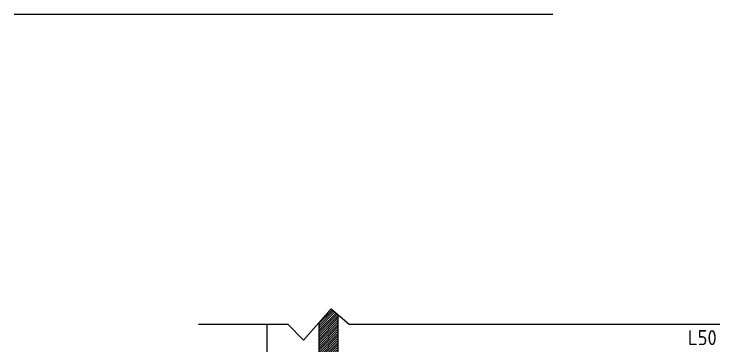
# Model space of a CAD drawing. Header units: millimetres. Extents: x 108 to 3316, y 96 to 2090.
# Drawn here: x 113 to 818, y 746 to 1078 of the extents above; entities that cross this region are included whole.
import ezdxf

# ---------------------------------------------------------------- set-up
doc = ezdxf.new("R2010")
doc.units = ezdxf.units.MM
for name, color, linetype in [('A-DETL-01', 1, 'Continuous'), ('DETL-TXT', 4, 'Continuous'), ('M-CMDUCT-LINE', 15, 'Continuous'), ('M-HVAC-CMDUCT', 150, 'Continuous')]:
    doc.layers.add(name, color=color, linetype=linetype)
doc.styles.add('AA-TXT', font='isocp.shx', dxfattribs={"bigfont": 'chineset.shx'})

msp = doc.modelspace()

# ---------------------------------------------------------------- hatches: boundary and pattern name
at = {"layer": 'M-CMDUCT-LINE'}
h = msp.add_hatch(dxfattribs=at)
h.set_pattern_fill('ANSI31', color=256, scale=0.5, style=0)
h.set_pattern_definition([(45, (-40636.9187, -81989.9714), (-1.122532015, 1.122532015), [])])
h.paths.add_polyline_path([(417.57, 177.17), (436.36, 177.17), (436.36, 777.56), (429.63, 783.39), (417.57, 769.62)])

# ---------------------------------------------------------------- linework, layer by layer
at = {"layer": 'A-DETL-01', "color": 252}
msp.add_line((460.31, 767.81), (818.41, 767.81), dxfattribs=at)
for points in [[(297.16, 767.81), (386.26, 767.81), (402.1, 751.97), (429.63, 783.39), (447.64, 767.81), (525.93, 767.81)], [(365.85, 107.06), (365.85, 767.81)]]:
    msp.add_lwpolyline(points, dxfattribs=at)
at = {"layer": 'M-HVAC-CMDUCT', "color": 252}
msp.add_lwpolyline([(112.65, 1077.86), (651.34, 1077.86)], dxfattribs=at)
at = {"layer": 'M-HVAC-CMDUCT'}
msp.add_lwpolyline([(436.36, 777.56), (436.36, 177.17), (417.57, 177.17), (417.57, 769.62)], dxfattribs=at)

# ---------------------------------------------------------------- texts
at = {"layer": 'DETL-TXT', "color": 2, "ltscale": 0.1, "style": 'AA-TXT'}
msp.add_text('L50', height=15, dxfattribs=at).set_placement((786.51, 747.02))

doc.saveas('drawing.dxf')
